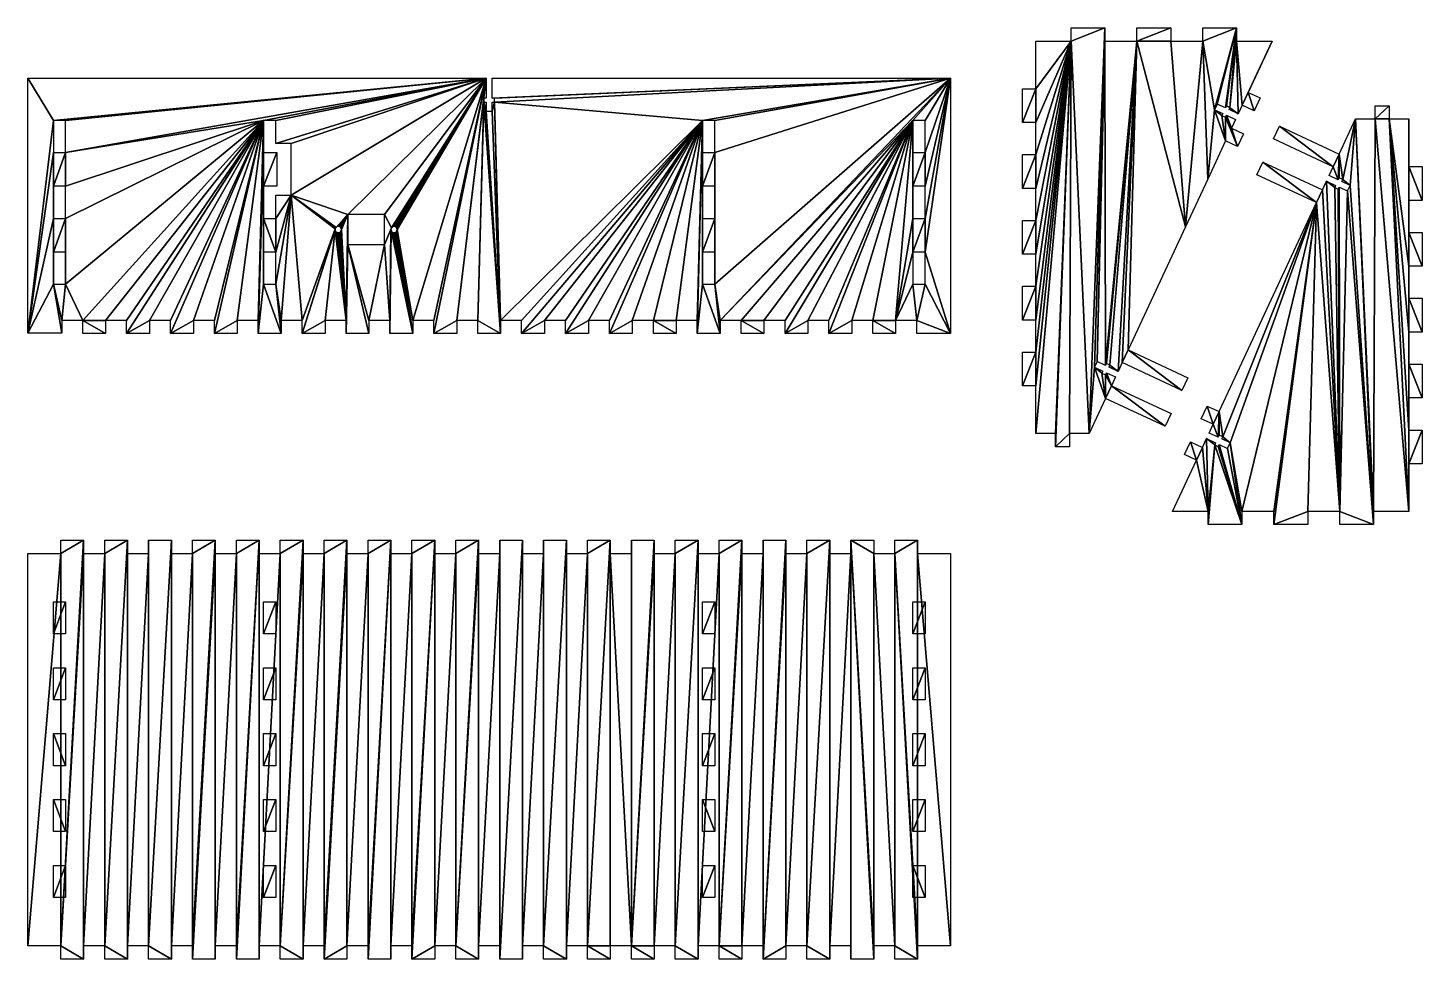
# Model space of a CAD drawing. Header units: metres. Extents: x -935 to 1842, y -1273 to 224.
# Drawn here: x -935 to -300, y -938 to -513 of the extents above; entities that cross this region are included whole.
import ezdxf

# ---------------------------------------------------------------- set-up
doc = ezdxf.new("R2010")
doc.units = ezdxf.units.M

msp = doc.modelspace()

# ---------------------------------------------------------------- meshes
at = {"layer": 'Group#1'}
mesh = msp.add_polyface(dxfattribs=at)
corners = [(-909.45, -746.83), (-919.85, -752.83), (-919.85, -746.83), (-919.85, -931.63), (-899.85, -752.83), (-909.45, -931.63), (-909.45, -752.83), (-899.85, -931.63), (-909.45, -937.63), (-919.85, -937.63), (-934.85, -931.63), (-934.85, -752.83), (-889.45, -746.83), (-899.85, -746.83), (-889.45, -937.63), (-899.85, -937.63), (-889.45, -752.83), (-889.45, -931.63), (-879.85, -752.83), (-879.85, -931.63), (-879.85, -746.83), (-869.45, -746.83), (-869.45, -937.63), (-879.85, -937.63), (-869.45, -752.83), (-869.45, -931.63), (-859.85, -752.83), (-859.85, -931.63), (-849.45, -746.83), (-859.85, -746.83), (-859.85, -937.63), (-849.45, -752.83), (-809.45, -746.83), (-819.85, -752.83), (-819.85, -746.83), (-819.85, -931.63), (-739.85, -752.83), (-749.45, -931.63), (-749.45, -752.83), (-739.85, -931.63), (-749.45, -746.83), (-759.85, -752.83), (-759.85, -746.83), (-759.85, -931.63), (-759.85, -937.63), (-749.45, -937.63), (-769.45, -746.83), (-779.85, -752.83), (-779.85, -746.83), (-779.85, -931.63), (-779.85, -937.63), (-769.45, -937.63), (-769.45, -752.83), (-769.45, -931.63), (-789.45, -931.63), (-789.45, -752.83), (-789.45, -746.83), (-799.85, -752.83), (-799.85, -746.83), (-799.85, -931.63), (-799.85, -937.63), (-789.45, -937.63), (-809.45, -931.63), (-809.45, -752.83), (-809.45, -937.63), (-819.85, -937.63), (-729.45, -746.83), (-739.85, -746.83), (-729.45, -752.83), (-729.45, -937.63), (-739.85, -937.63), (-729.45, -931.63), (-719.85, -752.83), (-719.85, -931.63), (-719.85, -746.83), (-719.85, -937.63), (-709.45, -746.83), (-709.45, -937.63), (-709.45, -752.83), (-709.45, -931.63), (-699.85, -752.83), (-699.85, -931.63), (-699.85, -746.83), (-689.45, -746.83), (-679.85, -931.63), (-669.45, -937.63), (-679.85, -937.63), (-669.45, -931.63), (-689.45, -937.63), (-699.85, -937.63), (-689.45, -752.83), (-689.45, -931.63), (-679.85, -752.83), (-669.45, -746.83), (-679.85, -746.83), (-669.45, -752.83), (-659.85, -931.63), (-659.85, -752.83), (-659.85, -746.83), (-649.45, -746.83), (-649.45, -752.83), (-629.45, -746.83), (-639.85, -752.83), (-639.85, -746.83), (-639.85, -931.63), (-609.45, -746.83), (-619.85, -752.83), (-619.85, -746.83), (-619.85, -931.63), (-609.45, -937.63), (-619.85, -937.63), (-609.45, -931.63), (-609.45, -752.83), (-629.45, -937.63), (-639.85, -937.63), (-629.45, -752.83), (-629.45, -931.63), (-649.45, -931.63), (-599.85, -752.83), (-599.85, -931.63), (-599.85, -937.63), (-599.85, -746.83), (-589.45, -746.83), (-589.45, -752.83), (-569.45, -746.83), (-579.85, -752.83), (-579.85, -746.83), (-579.85, -931.63), (-569.45, -937.63), (-579.85, -937.63), (-569.45, -752.83), (-569.45, -931.63), (-559.85, -752.83), (-559.85, -931.63), (-559.85, -746.83), (-559.85, -937.63), (-549.45, -937.63), (-549.45, -931.63), (-549.45, -752.83), (-549.45, -746.83), (-539.85, -931.63), (-539.85, -752.83), (-529.45, -746.83), (-539.85, -746.83), (-529.45, -931.63), (-529.45, -752.83), (-514.45, -931.63), (-514.45, -752.83), (-529.45, -937.63), (-539.85, -937.63), (-589.45, -931.63), (-589.45, -937.63), (-649.45, -937.63), (-659.85, -937.63), (-829.45, -931.63), (-829.45, -752.83), (-829.45, -746.83), (-839.85, -752.83), (-839.85, -746.83), (-839.85, -931.63), (-839.85, -937.63), (-829.45, -937.63), (-849.45, -931.63), (-849.45, -937.63)]
mesh.append_faces([[corners[k] for k in face] for face in [(0, 1, 2), (3, 8, 9), (1, 10, 11), (12, 4, 13), (7, 14, 15), (19, 22, 23), (28, 26, 29), (32, 33, 34), (40, 41, 42), (44, 37, 45), (46, 47, 48), (56, 57, 58), (60, 54, 61), (35, 64, 65), (66, 36, 67), (39, 69, 70), (84, 85, 86), (81, 88, 89), (93, 92, 94), (101, 102, 103), (105, 106, 107), (108, 109, 110), (104, 113, 114), (124, 125, 126), (127, 128, 129), (138, 134, 139), (142, 141, 143), (146, 145, 147), (140, 148, 149), (120, 150, 151), (96, 152, 153), (156, 157, 158)]], dxfattribs={"vtx0": -1})
mesh.append_faces([[corners[k] for k in face] for face in [(4, 5, 6), (5, 4, 7), (6, 3, 0), (8, 6, 5), (10, 1, 3), (14, 16, 17), (17, 18, 19), (22, 24, 25), (25, 26, 27), (27, 28, 30), (36, 37, 38), (37, 36, 39), (43, 40, 44), (49, 46, 50), (50, 46, 51), (51, 52, 53), (53, 41, 43), (47, 54, 55), (54, 47, 49), (59, 56, 60), (57, 62, 63), (62, 57, 59), (63, 35, 32), (64, 63, 62), (69, 68, 71), (71, 72, 73), (73, 74, 75), (75, 76, 77), (77, 78, 79), (79, 80, 81), (85, 84, 87), (88, 90, 91), (91, 92, 84), (87, 95, 96), (109, 108, 111), (112, 108, 105), (113, 115, 116), (116, 106, 108), (102, 117, 100), (117, 102, 104), (118, 111, 112), (111, 118, 119), (119, 118, 120), (128, 130, 131), (131, 132, 133), (133, 134, 135), (135, 134, 136), (136, 134, 137), (144, 145, 146), (148, 141, 144), (125, 150, 123), (150, 125, 127), (152, 96, 117), (33, 154, 155), (154, 33, 35), (159, 156, 160), (160, 156, 161), (161, 155, 154), (157, 162, 31), (162, 157, 159), (163, 31, 162)]], dxfattribs={"vtx0": -1, "vtx1": -1})
mesh.append_faces([[corners[k] for k in face] for face in [(1, 0, 3), (8, 3, 6), (4, 12, 7), (14, 7, 12), (22, 19, 21), (26, 28, 27), (33, 32, 35), (41, 40, 43), (44, 40, 37), (47, 46, 49), (57, 56, 59), (60, 55, 54), (64, 35, 63), (36, 66, 39), (69, 39, 68), (88, 81, 83), (92, 93, 84), (84, 93, 87), (102, 101, 104), (106, 105, 108), (111, 108, 112), (113, 104, 101), (125, 124, 127), (128, 127, 124), (134, 138, 137), (141, 142, 144), (148, 140, 141), (150, 120, 123), (117, 96, 100), (157, 156, 159)]], dxfattribs={"vtx0": -1, "vtx1": -1, "vtx2": -1})
mesh.append_faces([[corners[k] for k in face] for face in [(14, 12, 16), (17, 16, 18), (19, 18, 20), (19, 20, 21), (22, 21, 24), (25, 24, 26), (30, 28, 31), (37, 40, 38), (51, 46, 52), (53, 52, 41), (60, 56, 55), (39, 66, 68), (71, 68, 72), (73, 72, 74), (75, 74, 76), (77, 76, 78), (79, 78, 80), (81, 80, 82), (81, 82, 83), (88, 83, 90), (91, 90, 92), (87, 93, 95), (96, 95, 97), (96, 97, 98), (96, 98, 99), (96, 99, 100), (113, 101, 115), (116, 115, 106), (120, 118, 121), (120, 121, 122), (120, 122, 123), (128, 124, 130), (131, 130, 132), (133, 132, 134), (138, 140, 137), (140, 138, 141), (144, 142, 145), (161, 156, 155), (31, 163, 30)]], dxfattribs={"vtx0": -1, "vtx2": -1})
mesh = msp.add_polyface(dxfattribs=at)
corners = [(-917.65, -774.93), (-923.25, -789.53), (-923.25, -774.93), (-917.65, -789.53)]
mesh.append_faces([[corners[k] for k in face] for face in [(0, 1, 2), (1, 0, 3)]], dxfattribs={"vtx0": -1})
mesh = msp.add_polyface(dxfattribs=at)
corners = [(-821.85, -774.93), (-827.45, -789.53), (-827.45, -774.93), (-821.85, -789.53)]
mesh.append_faces([[corners[k] for k in face] for face in [(0, 1, 2), (1, 0, 3)]], dxfattribs={"vtx0": -1})
mesh = msp.add_polyface(dxfattribs=at)
corners = [(-621.85, -774.93), (-627.45, -789.53), (-627.45, -774.93), (-621.85, -789.53)]
mesh.append_faces([[corners[k] for k in face] for face in [(0, 1, 2), (1, 0, 3)]], dxfattribs={"vtx0": -1})
mesh = msp.add_polyface(dxfattribs=at)
corners = [(-526.05, -774.93), (-531.65, -789.53), (-531.65, -774.93), (-526.05, -789.53)]
mesh.append_faces([[corners[k] for k in face] for face in [(0, 1, 2), (1, 0, 3)]], dxfattribs={"vtx0": -1})
mesh = msp.add_polyface(dxfattribs=at)
corners = [(-917.65, -804.93), (-923.25, -819.53), (-923.25, -804.93), (-917.65, -819.53)]
mesh.append_faces([[corners[k] for k in face] for face in [(0, 1, 2), (1, 0, 3)]], dxfattribs={"vtx0": -1})
mesh = msp.add_polyface(dxfattribs=at)
corners = [(-821.85, -804.93), (-827.45, -819.53), (-827.45, -804.93), (-821.85, -819.53)]
mesh.append_faces([[corners[k] for k in face] for face in [(0, 1, 2), (1, 0, 3)]], dxfattribs={"vtx0": -1})
mesh = msp.add_polyface(dxfattribs=at)
corners = [(-621.85, -804.93), (-627.45, -819.53), (-627.45, -804.93), (-621.85, -819.53)]
mesh.append_faces([[corners[k] for k in face] for face in [(0, 1, 2), (1, 0, 3)]], dxfattribs={"vtx0": -1})
mesh = msp.add_polyface(dxfattribs=at)
corners = [(-526.05, -804.93), (-531.65, -819.53), (-531.65, -804.93), (-526.05, -819.53)]
mesh.append_faces([[corners[k] for k in face] for face in [(0, 1, 2), (1, 0, 3)]], dxfattribs={"vtx0": -1})
mesh = msp.add_polyface(dxfattribs=at)
corners = [(-923.25, -834.93), (-917.65, -849.53), (-923.25, -849.53), (-917.65, -834.93)]
mesh.append_faces([[corners[k] for k in face] for face in [(0, 1, 2), (1, 0, 3)]], dxfattribs={"vtx0": -1})
mesh = msp.add_polyface(dxfattribs=at)
corners = [(-821.85, -834.93), (-827.45, -849.53), (-827.45, -834.93), (-821.85, -849.53)]
mesh.append_faces([[corners[k] for k in face] for face in [(0, 1, 2), (1, 0, 3)]], dxfattribs={"vtx0": -1})
mesh = msp.add_polyface(dxfattribs=at)
corners = [(-621.85, -834.93), (-627.45, -849.53), (-627.45, -834.93), (-621.85, -849.53)]
mesh.append_faces([[corners[k] for k in face] for face in [(0, 1, 2), (1, 0, 3)]], dxfattribs={"vtx0": -1})
mesh = msp.add_polyface(dxfattribs=at)
corners = [(-526.05, -834.93), (-531.65, -849.53), (-531.65, -834.93), (-526.05, -849.53)]
mesh.append_faces([[corners[k] for k in face] for face in [(0, 1, 2), (1, 0, 3)]], dxfattribs={"vtx0": -1})
mesh = msp.add_polyface(dxfattribs=at)
corners = [(-923.25, -864.93), (-917.65, -879.53), (-923.25, -879.53), (-917.65, -864.93)]
mesh.append_faces([[corners[k] for k in face] for face in [(0, 1, 2), (1, 0, 3)]], dxfattribs={"vtx0": -1})
mesh = msp.add_polyface(dxfattribs=at)
corners = [(-821.85, -864.93), (-827.45, -879.53), (-827.45, -864.93), (-821.85, -879.53)]
mesh.append_faces([[corners[k] for k in face] for face in [(0, 1, 2), (1, 0, 3)]], dxfattribs={"vtx0": -1})
mesh = msp.add_polyface(dxfattribs=at)
corners = [(-627.45, -864.93), (-621.85, -879.53), (-627.45, -879.53), (-621.85, -864.93)]
mesh.append_faces([[corners[k] for k in face] for face in [(0, 1, 2), (1, 0, 3)]], dxfattribs={"vtx0": -1})
mesh = msp.add_polyface(dxfattribs=at)
corners = [(-526.05, -864.93), (-531.65, -879.53), (-531.65, -864.93), (-526.05, -879.53)]
mesh.append_faces([[corners[k] for k in face] for face in [(0, 1, 2), (1, 0, 3)]], dxfattribs={"vtx0": -1})
mesh = msp.add_polyface(dxfattribs=at)
corners = [(-917.65, -894.93), (-923.25, -909.53), (-923.25, -894.93), (-917.65, -909.53)]
mesh.append_faces([[corners[k] for k in face] for face in [(0, 1, 2), (1, 0, 3)]], dxfattribs={"vtx0": -1})
mesh = msp.add_polyface(dxfattribs=at)
corners = [(-821.85, -894.93), (-827.45, -909.53), (-827.45, -894.93), (-821.85, -909.53)]
mesh.append_faces([[corners[k] for k in face] for face in [(0, 1, 2), (1, 0, 3)]], dxfattribs={"vtx0": -1})
mesh = msp.add_polyface(dxfattribs=at)
corners = [(-621.85, -894.93), (-627.45, -909.53), (-627.45, -894.93), (-621.85, -909.53)]
mesh.append_faces([[corners[k] for k in face] for face in [(0, 1, 2), (1, 0, 3)]], dxfattribs={"vtx0": -1})
mesh = msp.add_polyface(dxfattribs=at)
corners = [(-531.65, -894.93), (-526.05, -909.53), (-531.65, -909.53), (-526.05, -894.93)]
mesh.append_faces([[corners[k] for k in face] for face in [(0, 1, 2), (1, 0, 3)]], dxfattribs={"vtx0": -1})
at = {"layer": 'Group#2'}
mesh = msp.add_polyface(dxfattribs=at)
corners = [(-539.45, -646.73), (-531.65, -630.23), (-529.85, -646.73), (-531.65, -615.63), (-531.65, -600.23), (-531.65, -555.63), (-531.65, -570.23), (-531.65, -585.63), (-526.05, -630.23), (-514.45, -536.38), (-723.26, -545.43), (-723.26, -536.38), (-722.26, -545.43), (-722.26, -547.23), (-627.45, -555.63), (-719.45, -646.73), (-709.85, -646.73), (-709.85, -652.73), (-699.45, -646.73), (-689.85, -646.73), (-689.85, -652.73), (-679.45, -646.73), (-669.85, -646.73), (-669.85, -652.73), (-659.45, -646.73), (-649.85, -646.73), (-639.45, -646.73), (-629.85, -646.73), (-629.85, -652.73), (-621.85, -555.63), (-621.85, -570.23), (-621.85, -630.23), (-619.45, -646.73), (-619.45, -652.73), (-609.85, -646.73), (-599.45, -646.73), (-589.85, -646.73), (-589.85, -652.73), (-579.45, -646.73), (-569.85, -646.73), (-569.85, -652.73), (-559.45, -646.73), (-549.85, -646.73), (-526.05, -555.63), (-526.05, -570.23), (-526.05, -585.63), (-526.05, -600.23), (-526.05, -615.63), (-514.45, -652.73), (-529.85, -652.73), (-539.45, -652.73), (-549.85, -652.73), (-559.45, -652.73), (-579.45, -652.73), (-599.45, -652.73), (-609.85, -652.73), (-627.45, -630.23), (-627.45, -570.23), (-627.45, -585.63), (-621.85, -585.63), (-621.85, -600.23), (-621.85, -615.63), (-627.45, -600.23), (-627.45, -615.63), (-827.45, -570.23), (-827.45, -585.63), (-827.45, -615.63), (-821.45, -570.23), (-821.45, -585.63), (-814.85, -589.73), (-821.85, -600.23), (-821.85, -589.73), (-821.85, -615.63), (-821.85, -630.23), (-819.45, -646.73), (-819.45, -652.73), (-809.85, -646.73), (-829.85, -652.73), (-827.45, -630.23), (-827.45, -600.23), (-769.85, -652.73), (-769.36, -605.67), (-759.45, -652.73), (-769.41, -605.31), (-769.22, -606.01), (-769, -606.3), (-768.71, -606.52), (-768.37, -606.66), (-768.01, -606.71), (-767.65, -606.66), (-767.31, -606.52), (-767.02, -606.3), (-766.8, -606.01), (-766.66, -605.67), (-766.61, -605.31), (-794.81, -605.31), (-789.85, -646.73), (-799.45, -646.73), (-794.76, -605.67), (-794.62, -606.01), (-794.4, -606.3), (-794.11, -606.52), (-793.77, -606.66), (-793.41, -606.71), (-793.05, -606.66), (-792.71, -606.52), (-792.42, -606.3), (-792.2, -606.01), (-792.06, -605.67), (-792.01, -605.31), (-772.41, -612.11), (-779.45, -646.73), (-789.01, -612.11), (-769.85, -646.73), (-789.85, -652.73), (-779.45, -652.73), (-789.01, -598.51), (-899.45, -652.73), (-909.85, -652.73), (-909.85, -646.73), (-934.85, -652.53), (-923.25, -630.23), (-919.45, -652.53), (-923.25, -600.23), (-923.25, -570.23), (-923.25, -615.63), (-919.45, -646.73), (-917.65, -630.23), (-917.65, -600.23), (-917.65, -615.63), (-923.25, -585.63), (-917.65, -570.23), (-917.65, -585.63), (-934.85, -536.38), (-923.25, -555.63), (-726.06, -536.38), (-917.65, -555.63), (-827.45, -555.63), (-899.45, -646.73), (-889.85, -646.73), (-889.85, -652.73), (-879.45, -646.73), (-879.45, -652.73), (-869.85, -646.73), (-869.85, -652.73), (-859.45, -646.73), (-849.85, -646.73), (-849.85, -652.73), (-839.45, -646.73), (-829.85, -646.73), (-821.85, -555.63), (-821.85, -566.13), (-814.85, -566.13), (-794.4, -604.32), (-794.62, -604.61), (-794.76, -604.95), (-809.85, -652.73), (-794.11, -604.1), (-793.77, -603.96), (-793.41, -603.91), (-793.05, -603.96), (-792.71, -604.1), (-792.42, -604.32), (-792.2, -604.61), (-792.06, -604.95), (-772.41, -598.51), (-769.22, -604.61), (-769.36, -604.95), (-769, -604.32), (-768.71, -604.1), (-768.37, -603.96), (-768.01, -603.91), (-767.65, -603.96), (-767.31, -604.1), (-767.02, -604.32), (-766.8, -604.61), (-766.66, -604.95), (-759.45, -646.73), (-749.85, -646.73), (-749.85, -652.73), (-739.45, -646.73), (-727.06, -545.43), (-729.85, -646.73), (-726.06, -545.43), (-726.06, -547.23), (-726.06, -551.38), (-727.06, -547.23), (-723.26, -551.38), (-723.26, -547.23), (-639.45, -652.73), (-649.85, -652.73), (-659.45, -652.73), (-679.45, -652.73), (-699.45, -652.73), (-719.45, -652.73), (-729.85, -652.73), (-739.45, -652.73), (-799.45, -652.73), (-839.45, -652.73), (-859.45, -652.73)]
mesh.append_faces([[corners[k] for k in face] for face in [(9, 10, 11), (2, 48, 49), (42, 50, 51), (34, 54, 55), (65, 67, 68), (69, 70, 71), (140, 141, 142), (181, 135, 183), (13, 187, 188), (25, 189, 190), (182, 194, 195)]], dxfattribs={"vtx0": -1})
mesh.append_faces([[corners[k] for k in face] for face in [(0, 1, 2), (1, 0, 3), (4, 6, 7), (10, 9, 12), (12, 9, 13), (15, 14, 16), (16, 14, 17), (18, 14, 19), (19, 14, 20), (21, 14, 22), (22, 14, 23), (24, 14, 25), (26, 14, 27), (27, 14, 28), (14, 9, 29), (29, 9, 30), (32, 5, 34), (35, 5, 36), (36, 5, 37), (38, 5, 39), (39, 5, 40), (41, 5, 42), (5, 9, 43), (43, 9, 44), (45, 9, 46), (48, 47, 9), (46, 3, 4), (3, 46, 47), (44, 7, 6), (7, 44, 45), (50, 42, 0), (54, 34, 35), (28, 56, 33), (30, 58, 57), (58, 30, 59), (59, 30, 60), (61, 30, 31), (62, 56, 58), (56, 62, 63), (63, 60, 61), (72, 69, 73), (74, 69, 76), (77, 78, 75), (78, 64, 66), (66, 79, 72), (79, 66, 65), (80, 81, 82), (81, 80, 83), (110, 111, 112), (111, 110, 113), (114, 112, 115), (112, 114, 116), (115, 112, 111), (120, 121, 122), (121, 123, 125), (122, 121, 126), (126, 127, 119), (128, 125, 123), (125, 128, 129), (129, 128, 127), (130, 131, 132), (133, 134, 120), (134, 135, 136), (136, 135, 131), (132, 137, 128), (138, 137, 139), (139, 137, 140), (141, 137, 143), (143, 137, 144), (145, 137, 146), (146, 137, 147), (148, 137, 149), (149, 137, 77), (137, 135, 150), (150, 135, 151), (151, 135, 152), (152, 135, 69), (76, 155, 156), (153, 116, 157), (157, 116, 158), (158, 116, 159), (159, 116, 160), (160, 116, 161), (161, 116, 162), (162, 116, 163), (163, 116, 164), (164, 116, 109), (96, 116, 114), (116, 135, 165), (165, 166, 110), (113, 83, 80), (166, 135, 168), (168, 135, 169), (169, 135, 170), (170, 135, 171), (171, 135, 172), (172, 135, 173), (173, 135, 174), (174, 135, 175), (175, 135, 176), (176, 135, 94), (177, 135, 178), (178, 135, 179), (180, 181, 182), (189, 25, 26), (186, 182, 181), (194, 13, 15)]], dxfattribs={"vtx0": -1, "vtx1": -1})
mesh.append_faces([[corners[k] for k in face] for face in [(3, 0, 4), (4, 0, 5), (13, 9, 14), (13, 14, 15), (17, 14, 18), (20, 14, 21), (23, 14, 24), (25, 14, 26), (30, 9, 31), (31, 9, 32), (32, 9, 5), (34, 5, 35), (37, 5, 38), (40, 5, 41), (42, 5, 0), (44, 9, 45), (46, 9, 47), (48, 2, 8), (56, 28, 14), (56, 57, 58), (60, 30, 61), (64, 65, 66), (70, 69, 72), (73, 69, 74), (78, 77, 64), (121, 120, 123), (123, 120, 124), (131, 135, 137), (131, 137, 132), (128, 137, 127), (127, 137, 119), (119, 137, 138), (140, 137, 141), (144, 137, 145), (147, 137, 148), (69, 135, 116), (69, 116, 153), (69, 155, 76), (156, 95, 97), (109, 116, 96), (165, 135, 166), (110, 83, 113), (94, 135, 177), (179, 135, 180), (180, 135, 181), (194, 182, 186), (194, 186, 185), (194, 187, 13)]], dxfattribs={"vtx0": -1, "vtx1": -1, "vtx2": -1})
mesh.append_faces([[corners[k] for k in face] for face in [(4, 5, 6), (2, 1, 8), (31, 32, 33), (48, 8, 47), (56, 14, 57), (33, 56, 31), (63, 62, 60), (65, 64, 67), (73, 74, 75), (75, 78, 73), (72, 79, 70), (82, 81, 84), (82, 84, 85), (82, 85, 86), (82, 86, 87), (82, 87, 88), (82, 88, 89), (82, 89, 90), (82, 90, 91), (82, 91, 92), (82, 92, 93), (82, 93, 94), (95, 96, 97), (96, 95, 98), (96, 98, 99), (96, 99, 100), (96, 100, 101), (96, 101, 102), (96, 102, 103), (96, 103, 104), (96, 104, 105), (96, 105, 106), (96, 106, 107), (96, 107, 108), (96, 108, 109), (126, 121, 127), (124, 130, 123), (130, 124, 131), (134, 133, 135), (120, 134, 124), (119, 138, 117), (77, 137, 64), (69, 153, 154), (69, 154, 155), (156, 155, 95), (110, 166, 167), (110, 167, 83), (94, 177, 82), (194, 185, 187)]], dxfattribs={"vtx0": -1, "vtx2": -1})
mesh.append_faces([[corners[k] for k in face] for face in [(52, 40, 41), (53, 37, 38), (184, 185, 186), (191, 23, 24), (192, 20, 21), (193, 17, 18), (196, 179, 180), (197, 156, 97), (198, 147, 148), (199, 144, 145)]], dxfattribs={"vtx1": -1})
mesh.append_faces([[corners[k] for k in face] for face in [(117, 118, 119)]], dxfattribs={"vtx2": -1})
at = {"layer": 'Group#4'}
mesh = msp.add_polyface(dxfattribs=at)
corners = [(-405.05, -702.02), (-402.32, -710.36), (-407.76, -707.82), (-399.62, -704.56), (-392.45, -699.95), (-396.57, -698.03), (-394.71, -694.04), (-397.04, -733.73), (-413.22, -733.73), (-397.76, -700.57), (-394.06, -703.4), (-393.63, -702.49), (-397.04, -739.73), (-372.12, -574.6), (-347.63, -593.08), (-374.82, -580.4), (-344.93, -587.27), (-338.94, -585.21), (-339.37, -586.12), (-343.07, -583.29), (-337.76, -582.67), (-341.89, -580.75), (-340.03, -576.76), (-397.45, -685.71), (-400.15, -691.51), (-392.01, -688.24), (-392.03, -699.05), (-390.4, -699.81), (-387.06, -702.47), (-381.64, -733.73), (-367.04, -733.73), (-367.04, -739.73), (-351.64, -733.73), (-337.04, -733.73), (-337.74, -586.88), (-337.31, -585.97), (-333.55, -587.72), (-364.51, -558.28), (-367.21, -564.08), (-337.32, -570.96), (-337.34, -581.77), (-335.71, -582.53), (-329.87, -554.97), (-332.37, -585.19), (-314.54, -548.97), (-320.94, -554.97), (-320.94, -548.97), (-314.54, -554.97), (-299.54, -696.63), (-305.54, -712.03), (-305.54, -696.63), (-299.54, -712.03), (-321.64, -739.73), (-337.04, -739.73), (-321.64, -733.73), (-305.54, -733.73), (-336.13, -583.43), (-305.54, -652.03), (-305.54, -622.03), (-305.54, -554.97), (-305.54, -592.03), (-305.54, -576.63), (-299.54, -592.03), (-299.54, -576.63), (-305.54, -606.63), (-299.54, -622.03), (-299.54, -606.63), (-305.54, -636.63), (-299.54, -652.03), (-299.54, -636.63), (-305.54, -682.03), (-305.54, -666.63), (-299.54, -682.03), (-299.54, -666.63), (-351.64, -739.73), (-381.64, -739.73), (-392.42, -704.16), (-392, -703.25), (-388.24, -705.01), (-390.82, -700.71)]
mesh.append_faces([[corners[k] for k in face] for face in [(0, 1, 2), (1, 7, 8), (10, 9, 11), (13, 14, 15), (23, 6, 24), (37, 22, 38), (44, 45, 46), (49, 48, 51), (33, 52, 53), (62, 61, 63), (65, 64, 66), (68, 67, 69), (72, 71, 73)]], dxfattribs={"vtx0": -1})
mesh.append_faces([[corners[k] for k in face] for face in [(7, 10, 12), (4, 25, 26), (26, 25, 27), (29, 14, 30), (30, 14, 31), (32, 14, 33), (20, 39, 40), (40, 39, 41), (48, 49, 50), (52, 42, 54), (54, 45, 55), (55, 50, 49), (58, 64, 65), (64, 58, 60), (57, 67, 68), (67, 57, 58), (70, 71, 72), (75, 28, 29)]], dxfattribs={"vtx0": -1, "vtx1": -1})
mesh.append_faces([[corners[k] for k in face] for face in [(7, 1, 3), (7, 9, 10), (6, 25, 4), (27, 14, 28), (28, 14, 29), (31, 14, 32), (33, 14, 16), (33, 19, 18), (22, 39, 20), (41, 42, 43), (52, 33, 36), (52, 43, 42), (55, 45, 47), (55, 47, 50), (47, 57, 50), (57, 47, 58), (58, 59, 60)]], dxfattribs={"vtx0": -1, "vtx1": -1, "vtx2": -1})
mesh.append_faces([[corners[k] for k in face] for face in [(1, 0, 3), (7, 3, 9), (14, 13, 16), (6, 23, 25), (27, 25, 14), (33, 16, 19), (33, 18, 34), (33, 34, 35), (33, 35, 36), (22, 37, 39), (41, 39, 42), (45, 44, 47), (52, 36, 43), (54, 42, 45), (58, 47, 59), (60, 59, 61), (61, 62, 60), (57, 70, 50), (70, 57, 71), (10, 75, 12), (75, 10, 76), (75, 76, 77), (75, 77, 78), (75, 78, 28)]], dxfattribs={"vtx0": -1, "vtx2": -1})
mesh.append_faces([[corners[k] for k in face] for face in [(17, 18, 19), (74, 31, 32)]], dxfattribs={"vtx1": -1})
mesh.append_faces([[corners[k] for k in face] for face in [(4, 5, 6), (20, 21, 22), (43, 56, 41), (28, 79, 27)]], dxfattribs={"vtx2": -1})
at = {"layer": 'Group#5'}
mesh = msp.add_polyface(dxfattribs=at)
corners = [(-475.61, -661.17), (-481.61, -676.57), (-481.61, -661.17), (-475.61, -676.57), (-475.61, -631.17), (-481.61, -646.57), (-481.61, -631.17), (-475.61, -646.57), (-475.61, -601.17), (-481.61, -616.57), (-481.61, -601.17), (-475.61, -616.57), (-475.61, -571.17), (-481.61, -586.57), (-481.61, -571.17), (-475.61, -586.57), (-475.61, -541.17), (-481.61, -556.57), (-481.61, -541.17), (-475.61, -556.57), (-459.51, -519.47), (-475.61, -519.47), (-475.61, -698.23), (-466.61, -698.23), (-466.61, -704.23), (-460.21, -698.23), (-451.28, -698.23), (-438.08, -669.92), (-442.2, -668), (-441.78, -667.09), (-414.11, -513.47), (-429.51, -519.47), (-429.51, -513.47), (-444.11, -513.47), (-459.51, -513.47), (-448.78, -668.02), (-447.59, -665.48), (-444.11, -519.47), (-443.83, -667.24), (-443.41, -666.33), (-436.22, -665.93), (-433.51, -660.13), (-407.39, -604.12), (-414.11, -519.47), (-399.51, -519.47), (-397.25, -582.37), (-384.11, -513.47), (-399.51, -513.47), (-394.09, -550.74), (-392.9, -548.2), (-389.14, -549.96), (-388.72, -549.05), (-387.09, -549.81), (-383.39, -552.64), (-387.51, -550.72), (-384.11, -519.47), (-381.53, -548.65), (-367.92, -519.47), (-378.82, -542.85), (-376.09, -551.19), (-373.39, -545.39), (-390.33, -552.49), (-390.75, -553.4), (-384.57, -555.18), (-386.43, -559.17), (-388.69, -553.25), (-389.13, -564.97), (-389.12, -554.16), (-383.7, -567.5), (-380.99, -561.7), (-409.03, -678.61), (-406.32, -672.81), (-445.01, -669.77), (-445.44, -670.68), (-439.26, -672.46), (-441.12, -676.45), (-443.38, -670.54), (-443.82, -682.25), (-443.81, -671.44), (-416.63, -694.93), (-413.93, -689.12), (-460.21, -704.23)]
mesh.append_faces([[corners[k] for k in face] for face in [(0, 1, 2), (4, 5, 6), (8, 9, 10), (12, 13, 14), (16, 17, 18), (20, 16, 21), (30, 31, 32), (33, 20, 34), (46, 44, 47), (52, 53, 54), (59, 58, 60), (68, 64, 69), (70, 41, 71), (79, 75, 80)]], dxfattribs={"vtx0": -1})
mesh.append_faces([[corners[k] for k in face] for face in [(1, 0, 3), (5, 4, 7), (9, 8, 11), (13, 12, 15), (17, 16, 19), (19, 20, 12), (15, 20, 8), (11, 20, 4), (7, 20, 0), (3, 20, 22), (22, 20, 23), (23, 20, 24), (25, 20, 26), (35, 33, 36), (36, 37, 38), (38, 31, 39), (39, 31, 29), (27, 31, 40), (41, 31, 42), (43, 31, 30), (42, 44, 45), (48, 46, 49), (49, 46, 50), (50, 46, 51), (51, 46, 52), (55, 52, 46), (53, 55, 56), (66, 67, 68), (77, 75, 79)]], dxfattribs={"vtx0": -1, "vtx1": -1})
mesh.append_faces([[corners[k] for k in face] for face in [(16, 20, 19), (12, 20, 15), (8, 20, 11), (4, 20, 7), (0, 20, 3), (24, 20, 25), (20, 33, 26), (26, 33, 35), (29, 31, 27), (40, 31, 41), (42, 31, 43), (44, 46, 48), (44, 48, 45), (53, 52, 55), (66, 48, 62), (68, 65, 64), (77, 35, 73), (77, 78, 75)]], dxfattribs={"vtx0": -1, "vtx1": -1, "vtx2": -1})
mesh.append_faces([[corners[k] for k in face] for face in [(36, 33, 37), (38, 37, 31), (42, 43, 44), (56, 55, 57), (56, 57, 58), (58, 59, 56), (48, 66, 45), (66, 62, 67), (68, 67, 65), (41, 70, 40), (35, 77, 26), (77, 73, 78), (75, 78, 76)]], dxfattribs={"vtx0": -1, "vtx2": -1})
mesh.append_faces([[corners[k] for k in face] for face in [(61, 62, 48), (63, 64, 65), (72, 73, 35), (74, 75, 76), (81, 24, 25)]], dxfattribs={"vtx1": -1})
mesh.append_faces([[corners[k] for k in face] for face in [(27, 28, 29)]], dxfattribs={"vtx2": -1})

doc.saveas('drawing.dxf')
